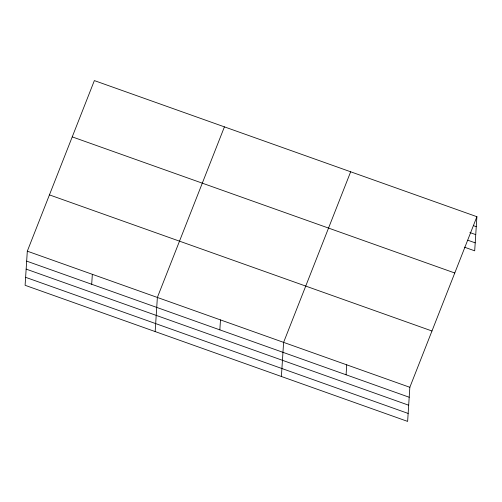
<?xml version="1.0" encoding="UTF-8"?>
<svg xmlns="http://www.w3.org/2000/svg" width="502" height="502" viewBox="0 0 502 502"><rect width="100%" height="100%" fill="white"/><g stroke="black" fill="none" stroke-linecap="round" stroke-linejoin="round"><path stroke-width="0.75" d="M27.309 251.176L25.1 285.299L407.637 421.41L409.839 387.287L476.9 216.701L94.363 80.59L27.309 251.176L409.839 387.287M91.697 284.27L92.337 274.318M155.162 331.577L157.371 297.454L224.425 126.868M219.845 329.864L220.485 319.912M281.396 376.494L283.605 342.37L350.666 171.784M346.079 374.781L346.725 364.828M476.9 216.701L474.691 250.824L464.419 247.166M473.323 225.605L476.254 226.653M469.872 232.539L475.739 234.629M467.87 240.232L475.212 242.849M72.238 136.883L454.768 272.994M49.434 194.883L431.971 330.994M26.662 261.128L409.199 397.239M26.148 269.103L408.684 405.214M25.615 277.324L408.151 413.435"/></g></svg>
